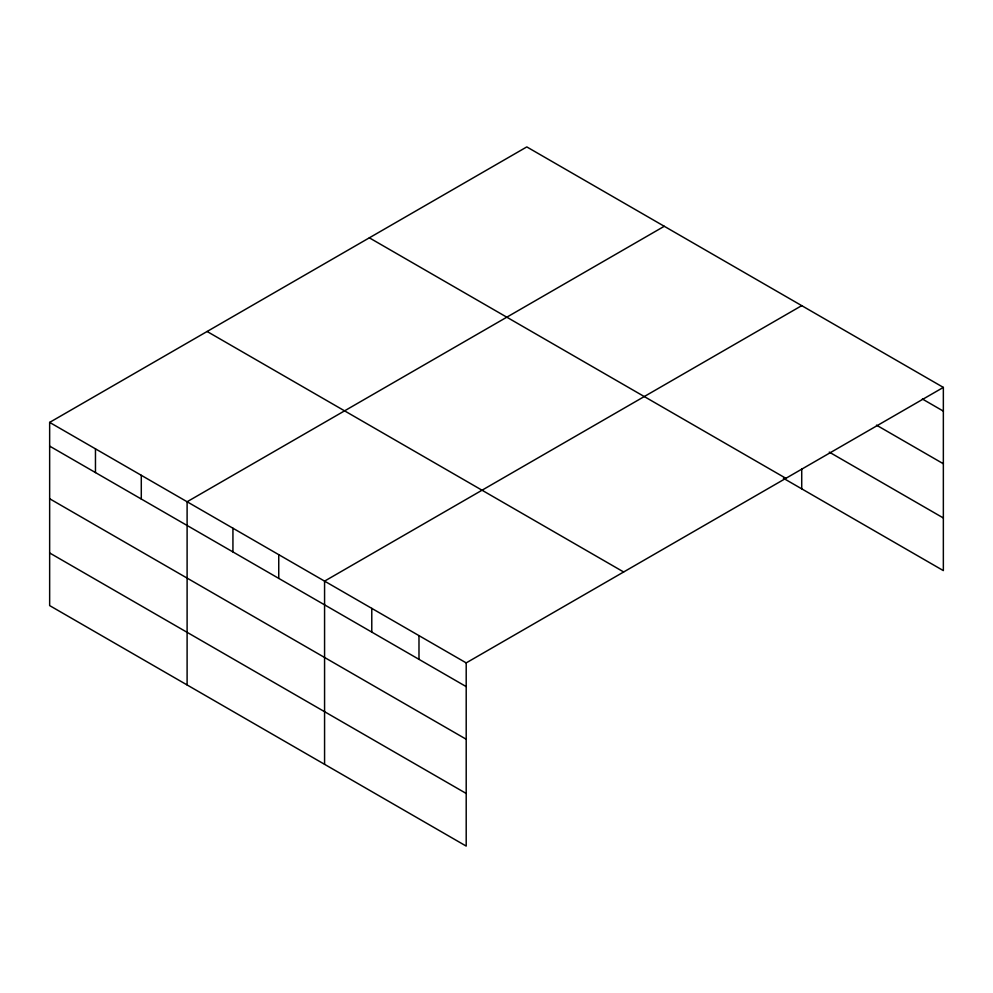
<?xml version="1.0" encoding="UTF-8"?>
<svg xmlns="http://www.w3.org/2000/svg" width="993" height="993" viewBox="0 0 993 993"><rect width="100%" height="100%" fill="white"/><g stroke="black" fill="none" stroke-linecap="round" stroke-linejoin="round"><path stroke-width="1.49" d="M943.35 387.407L526.799 146.914L49.65 422.397L49.65 605.593L466.201 846.086L466.201 662.89L943.35 387.407L943.35 570.603L783.39 478.254M664.267 226.28L187.106 501.763L187.106 684.959M801.723 305.645L324.574 581.128L324.574 764.312M922.373 399.012L943.35 411.127M876.471 425.141L943.35 463.756M829.267 452.113L943.35 517.974M369.346 237.823L785.885 478.316M207.115 331.488L623.654 571.98M49.65 422.397L466.201 662.89M49.65 446.118L466.201 686.61M49.65 498.747L466.201 739.239M49.65 552.964L466.201 793.457M801.723 468.708L801.723 488.829M418.984 635.632L418.984 659.364M371.779 608.374L371.779 632.107M278.748 554.665L278.748 578.398M232.933 528.214L232.933 551.934M141.291 475.312L141.291 499.032M95.465 448.848L95.465 472.581"/></g></svg>
